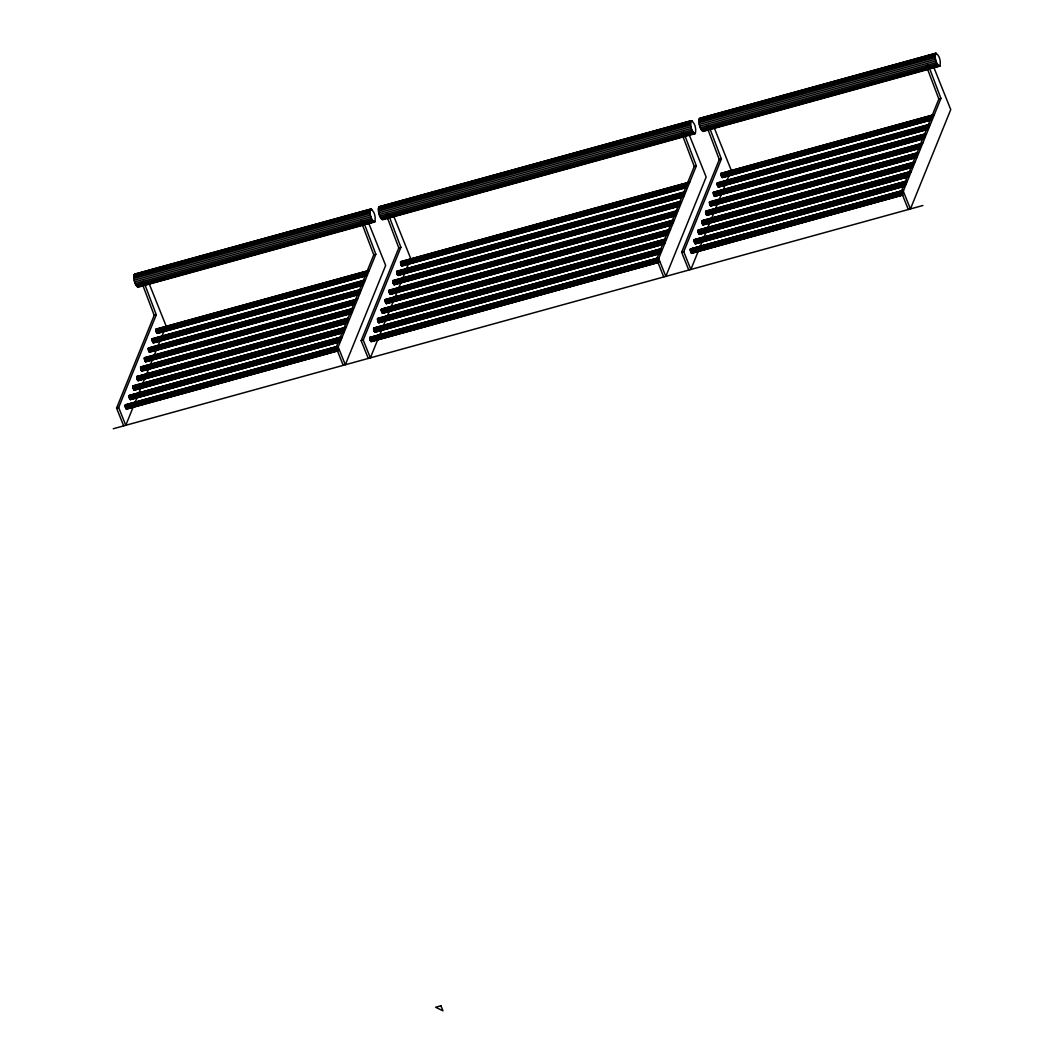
<?xml version="1.0" encoding="UTF-8"?>
<svg xmlns="http://www.w3.org/2000/svg" width="1064" height="1064" viewBox="0 0 1064 1064"><rect width="100%" height="100%" fill="white"/><g stroke="black" fill="none" stroke-linecap="round" stroke-linejoin="round"><path stroke-width="1.5" d="M126.922 408.19C126.43 410.771 124.435 405.783 125.379 404.799L336.623 346.558M130.766 398.721C129.728 402.205 127.893 392.257 130.274 396.539M138.799 286.628C134.796 287.307 132.84 277.731 134.423 274.246L370.671 209.103C374.621 210.898 376.111 218.014 374.661 222.017L366.176 224.318M342.276 332.859L134.397 390.182L133 387.855L133.066 385.873L345.906 327.207M134.397 390.182L134.569 388.746M138.44 380.22L137.19 379.502L136.91 376.403L137.735 377.135L142.536 375.818M142.283 370.764L141.033 370.046L140.754 366.947L353.421 308.307M146.127 361.308C144.824 363.329 143.374 355.509 145.422 358.209M149.958 351.838L148.721 351.12L148.428 348.021L359.672 289.794M153.815 341.956C153.282 345.135 150.716 337.527 152.883 338.911L239.227 315.104M157.658 332.5C157.166 335.08 155.171 330.093 156.115 329.108L368.955 270.429M374.661 222.017C370.724 220.221 369.235 213.119 370.671 209.103M371.509 341.172L370.259 340.453L369.979 337.355L658.736 257.754M375.366 331.276C374.834 334.455 372.267 326.848 374.422 328.231M383.612 218.253C380.5 222.456 376.909 209.754 379.023 206.802L691.174 120.737C695.125 122.533 696.601 129.648 695.164 133.652L390.501 217.601M662.792 244.481L378.997 322.738L377.747 320.982L377.667 318.429L666.25 238.855M378.997 322.738L379.21 321.82M383.04 312.364C382.601 315.25 380.087 308.946 381.883 309.052L670.466 229.478M386.884 302.894C386.392 305.488 384.397 300.5 385.341 299.503L672.501 220.341M390.688 292.933C390.634 297.641 387.363 287.958 390.023 290.778M394.491 284.713L393.121 283.144L393.028 280.59L680.189 201.415M398.362 274.007C398.322 278.715 395.05 269.032 397.697 271.852M402.245 265.481L400.995 264.763L400.716 261.664L689.472 182.064M695.164 133.652C691.214 131.856 689.738 124.741 691.174 120.737M691.999 252.793L690.749 252.075L690.47 248.976L903.309 190.31M695.843 243.337C694.779 245.212 693.023 238.549 694.912 239.865M704.102 129.888C701.003 134.077 697.399 121.389 699.514 118.437L935.761 53.293C939.712 55.089 941.201 62.204 939.751 66.207L931.266 68.508M907.366 177.05L699.487 234.359L698.09 232.045L698.157 230.063L910.997 171.384M699.487 234.359L699.7 233.455M703.543 223.985C702.799 227.403 700.484 218.479 702.825 221.325M707.387 214.529C706.895 217.123 704.9 212.122 705.844 211.138L917.088 152.91M711.231 205.059C710.686 208.251 708.132 200.644 710.286 202.027M714.981 196.348L713.611 194.765L713.518 192.212L924.762 133.984M718.825 186.878C717.242 187.676 716.351 181 718.2 183.487M722.735 177.103L721.485 176.385L721.206 173.286L934.046 114.619M939.751 66.207C935.815 64.412 934.325 57.296 935.761 53.293M123.677 425.879L116.561 408.097L154.2 315.37L141.525 281.827M133.213 406.953L125.765 425.294L118.649 407.512L156.288 314.798L143.613 281.255M135.075 402.378L136.937 397.79M138.799 393.201L141.286 387.083M142.523 384.038L145.01 377.919M146.872 373.331L148.734 368.743M149.971 365.697L152.458 359.579M153.695 356.52L156.794 348.886M158.044 345.827L160.518 339.709M161.768 336.65L163.63 332.074M361.082 221.285L373.757 254.841L336.104 347.556L343.233 365.338M368.53 222.669L385.66 265.415L345.321 364.766L338.192 346.984L375.845 254.256L363.17 220.714M368.277 358.435L361.148 340.653L398.801 247.925L386.126 214.383M377.813 339.509L370.365 357.85L363.236 340.081L400.889 247.353L388.214 213.811M379.675 334.934L382.149 328.816M383.399 325.757L385.261 321.182M387.123 316.593L389.597 310.475M390.847 307.416L393.321 301.312M395.183 296.723L397.045 292.135M398.907 287.546L400.769 282.971M402.631 278.382L405.118 272.264M406.355 269.205L408.842 263.101M681.572 132.92L694.26 166.463L656.608 259.19L663.737 276.959M689.02 134.303L706.164 177.05L665.825 276.387L658.696 258.605L696.348 165.891L683.66 132.348M688.767 270.057L681.652 252.274L719.291 159.56L706.616 126.018M698.303 251.144L690.855 269.485L683.74 251.703L721.379 158.988L708.704 125.446M699.553 248.085L702.652 240.451M703.889 237.392L706.376 231.274M707.613 228.215L709.475 223.64M711.337 219.051L713.824 212.933M715.686 208.358L717.548 203.769M719.41 199.181L721.272 194.592M723.134 190.017L725.608 183.899M726.858 180.84L729.332 174.722M926.172 65.476L938.847 99.019L901.195 191.746L908.324 209.528M933.62 66.859L950.751 109.605L910.412 208.943L903.283 191.174L940.935 98.447L928.26 64.904M134.423 274.246L371.19 209.01M379.023 206.802L691.68 120.644M699.514 118.437L936.28 53.2M134.051 274.778L370.299 209.635M378.638 207.334L690.789 121.269M699.141 118.969L935.389 53.825M137.15 274.06L165.891 266.146M169.083 265.269L185.043 260.866M188.235 259.975L258.472 240.61M261.664 239.733L277.624 235.33M280.816 234.452L351.053 215.088M354.246 214.21L371.802 209.369M384.955 205.738L400.968 201.322M404.16 200.444L474.597 181.026M477.803 180.135L559.438 157.632M562.643 156.754L578.643 152.338M581.848 151.447L597.862 147.031M601.054 146.154L692.305 120.99M705.432 117.373L794.835 92.728M798.027 91.85L887.416 67.205M890.608 66.314L935.296 53.998M133.825 275.709L370.073 210.579M378.425 208.278L690.576 122.2M698.915 119.9L935.163 54.756M133.785 276.986L370.033 211.856M378.385 209.555L690.536 123.477M698.875 121.176L935.123 56.033M133.931 278.515L370.179 213.385M378.518 211.084L690.669 125.007M699.021 122.706L935.269 57.562M134.237 280.204L370.485 215.061M378.837 212.76L690.975 126.683M699.327 124.382L935.575 59.252M134.689 281.907L370.937 216.777M379.289 214.476L691.44 128.398M699.779 126.097L936.027 60.954M135.274 283.543L371.522 218.399M379.861 216.098L692.012 130.034M700.365 127.733L936.613 62.59M135.926 284.979L372.174 219.836M380.513 217.535L692.664 131.47M701.016 129.17L937.264 64.026M136.618 286.123L372.866 220.98M381.205 218.679L693.356 132.614M701.708 130.313L937.956 65.17M137.283 286.908L373.531 221.764M381.883 219.463L694.034 133.386M702.373 131.085L938.621 65.955M146.779 284.434L362.279 225.009M367.067 223.693L375.047 221.485M391.392 216.976L682.742 136.657M687.544 135.328L695.537 133.12M703.889 130.819L708.677 129.502M711.869 128.624L928.965 68.761M932.157 67.883L940.137 65.675M137.908 287.253L363.489 225.103M382.495 219.809L387.815 218.399M702.998 131.444L928.579 69.293M154.2 315.37L156.288 314.798M373.757 254.841L375.845 254.256M398.801 247.925L400.889 247.353M694.26 166.463L696.348 165.891M719.291 159.56L721.379 158.988M938.847 99.019L940.935 98.447M155.996 329.281L369.168 270.549M400.583 261.837L689.671 182.183M721.086 173.472L934.259 114.739M155.916 329.587L367.785 271.253M400.516 262.156L688.302 182.875M721.006 173.778L933.673 115.138M155.903 330.013L366.974 271.825M400.503 262.582L688.528 183.261M720.993 174.203L932.064 116.003M155.956 330.532L367.027 272.331M400.543 263.087L687.53 183.952M721.046 174.722L932.117 116.521M156.049 331.09L367.12 272.889M400.649 263.646L687.637 184.511M721.139 175.281L932.21 117.08M156.209 331.662L367.279 273.461M400.796 264.218L687.796 185.083M721.299 175.853L930.774 118.091M156.395 332.207L365.87 274.445M400.995 264.763L686.386 186.067M721.485 176.385L930.96 118.636M156.621 332.686L366.083 274.924M401.208 265.242L686.613 186.546M721.711 176.863L931.173 119.115M164.055 330.731L168.857 329.414M183.247 325.438L188.035 324.121M199.234 321.035L204.035 319.705M210.433 317.95L223.214 314.412M229.611 312.656L234.413 311.326M237.605 310.449L242.406 309.132M248.803 307.363L253.604 306.046M256.796 305.155L261.598 303.839M264.79 302.961L272.783 300.753M283.982 297.667L291.975 295.46M303.173 292.374L307.962 291.044M311.167 290.166L315.968 288.849M322.352 287.081L327.153 285.764M330.359 284.873L335.147 283.556M341.544 281.787L346.345 280.47M349.537 279.593L354.339 278.263M415.013 261.531L419.788 260.215M422.98 259.337L427.768 258.02M434.139 256.264L438.927 254.948M442.119 254.057L446.893 252.74M450.085 251.862L458.052 249.668M469.224 246.582L477.191 244.388M488.349 241.315L493.137 239.999M496.329 239.121L501.104 237.791M507.488 236.035L512.263 234.718M515.455 233.841L520.243 232.524M523.435 231.646L531.402 229.438M534.594 228.56L539.368 227.244M542.56 226.366L550.527 224.172M561.699 221.086L566.474 219.769M569.666 218.891L574.454 217.575M580.824 215.819L585.612 214.502M588.804 213.611L593.579 212.295M599.963 210.539L604.738 209.222M607.93 208.345L612.718 207.028M615.896 206.15L623.876 203.942M635.035 200.87L647.79 197.345M654.174 195.59L658.948 194.273M662.141 193.395L666.928 192.079M673.299 190.323L678.087 188.993M727.55 175.361L740.345 171.836M746.742 170.067L751.53 168.75M754.735 167.859L759.523 166.543M765.92 164.774L770.722 163.457M773.914 162.579L778.715 161.249M781.92 160.371L789.914 158.164M793.106 157.286L797.907 155.956M801.099 155.078L809.092 152.87M820.291 149.785L825.092 148.468M839.483 144.491L844.271 143.175M847.476 142.297L852.277 140.967M858.661 139.211L863.463 137.881M866.668 137.003L871.456 135.673M877.853 133.918L882.654 132.588M893.84 129.502L901.846 127.308M913.032 124.222L917.833 122.892M156.847 333.059L366.322 275.31M401.434 265.628L686.839 186.932M721.937 177.249L930.614 119.793M157.073 333.325L366.548 275.563M401.66 265.88L687.065 187.184M722.163 177.515L930.029 120.192M157.273 333.444L365.444 275.922M401.873 266L685.841 187.716M722.363 177.635L930.534 120.099M152.152 338.738L365.112 279.899M396.739 271.307L685.455 191.547M717.242 182.928L930.029 124.116M152.072 339.057L364.739 280.417M396.673 271.613L685.256 192.039M717.163 183.247L929.83 124.608M242.419 314.226L363.941 280.71M397.471 271.466L590.387 218.28M593.579 217.402L663.737 198.05M666.928 197.173L684.458 192.331M719.57 182.662L756.344 172.514M759.536 171.637L927.436 125.339M152.059 339.483L364.726 280.843M396.659 272.038L685.243 192.464M717.149 183.673L928.22 125.472M154.706 338.857L159.507 337.527M173.898 333.564L178.685 332.234M193.076 328.271L197.877 326.941M228.255 318.575L233.056 317.245M247.447 313.282L252.248 311.952M258.645 310.196L263.433 308.866M266.638 307.988L271.44 306.671M285.83 302.695L290.618 301.378M305.009 297.401L309.81 296.085M321.009 292.999L325.797 291.669M340.187 287.706L344.989 286.389M351.386 284.62L356.187 283.303M424.802 264.377L429.59 263.061M432.782 262.183L437.557 260.866M443.941 259.097L448.715 257.781M451.907 256.903L456.695 255.586M471.046 251.623L475.821 250.306M486.993 247.234L491.768 245.917M506.118 241.954L510.906 240.637M517.277 238.881L522.065 237.565M525.257 236.687L530.032 235.357M544.382 231.407L549.17 230.09M563.521 226.127L568.296 224.81M579.468 221.738L584.242 220.421M598.593 216.458L603.381 215.141M617.732 211.177L622.507 209.861M636.857 205.911L641.645 204.594M652.804 201.508L657.592 200.192M671.943 196.242L676.717 194.912M745.385 175.986L750.173 174.669M764.564 170.692L769.365 169.375M775.762 167.607L780.564 166.29M783.756 165.399L788.557 164.082M802.948 160.119L807.749 158.789M822.139 154.825L826.928 153.495M838.126 150.41L842.914 149.093M868.503 142.031L873.305 140.714M887.695 136.751L892.496 135.421M152.112 339.988L363.183 281.787M396.699 272.544L683.7 193.422M717.202 184.178L928.274 125.978M152.219 340.547L363.276 282.346M396.806 273.102L683.793 193.981M717.309 184.737L928.367 126.536M152.365 341.118L363.436 282.918M396.965 273.674L683.952 194.552M717.455 185.309L928.526 127.108M152.551 341.664L362.026 283.902M397.151 274.219L684.139 195.084M717.641 185.854L928.712 127.653M152.777 342.143L362.239 284.381M397.364 274.698L684.365 195.563M717.868 186.333L927.343 128.571M153.003 342.528L362.478 284.766M397.603 275.084L682.995 196.388M718.094 186.719L927.569 128.957M153.229 342.781L362.704 285.032M397.83 275.337L683.221 196.654M718.32 186.971L927.795 129.21M153.429 342.901L363.077 285.112M398.029 275.456L681.997 197.173M718.519 187.091L927.994 129.329M148.308 348.207L359.885 289.913M392.895 280.763L680.401 201.535M713.399 192.398L924.975 134.104M148.229 348.513L360.909 289.873M392.829 281.069L680.614 201.801M713.319 192.704L925.201 134.357M148.215 348.939L360.896 290.299M392.816 281.495L679.803 202.373M713.306 193.129L924.377 134.929M148.268 349.444L359.339 291.257M392.855 282.013L679.856 202.878M713.359 193.635L924.43 135.447M148.375 350.016L359.446 291.815M392.962 282.572L679.949 203.437M713.465 194.193L924.536 136.006M148.521 350.575L359.592 292.387M393.121 283.144L680.109 204.009M713.611 194.765L924.683 136.578M148.721 351.12L359.778 292.933M393.308 283.689L678.699 204.993M713.811 195.31L924.869 137.11M148.933 351.599L358.408 293.85M393.534 284.168L678.925 205.472M714.024 195.789L923.499 138.041M159.573 348.766L164.361 347.449M167.567 346.571L172.368 345.241M178.765 343.486L183.553 342.156M186.759 341.278L191.547 339.948M197.944 338.192L202.745 336.862M205.937 335.985L210.738 334.668M217.136 332.899L221.937 331.582M233.122 328.483L241.116 326.289M252.314 323.203L257.116 321.873M271.506 317.91L276.294 316.58M279.5 315.702L284.288 314.385M290.685 312.617L295.486 311.3M309.877 307.323L314.678 306.006M317.87 305.129L325.863 302.921M337.062 299.835L349.857 296.311M394.571 283.968L399.359 282.652M402.538 281.774L407.326 280.457M410.518 279.579L418.484 277.385M429.643 274.299L442.398 270.788M448.782 269.032L453.57 267.702M456.749 266.825L461.537 265.508M464.729 264.63L472.695 262.436M475.887 261.558L480.662 260.241M495.013 256.278L499.801 254.961M510.959 251.889L515.747 250.559M530.098 246.609L534.873 245.292M538.065 244.414L542.853 243.084M549.224 241.328L554.012 240.012M568.362 236.062L573.137 234.732M584.309 231.659L589.084 230.343M603.434 226.379L608.222 225.063M622.573 221.113L627.348 219.796M630.54 218.905L635.328 217.588M641.698 215.832L646.486 214.516M657.645 211.443L665.612 209.236M715.061 195.603L719.863 194.286M723.068 193.395L727.856 192.079M734.253 190.31L739.054 188.993M750.24 185.907L758.246 183.7M769.432 180.614L774.233 179.297M788.624 175.321L793.425 174.004M807.815 170.027L812.603 168.71M826.994 164.747L831.795 163.417M834.987 162.539L842.994 160.332M854.179 157.246L866.974 153.721M873.371 151.953L878.172 150.636M881.364 149.758L886.166 148.428M892.563 146.659L897.351 145.342M900.556 144.465L905.344 143.135M911.742 141.379L916.543 140.049M149.16 351.984L358.635 294.223M393.76 284.54L677.555 206.296M714.25 196.175L923.725 138.413M151.567 351.399L357.837 294.529M394.558 284.394L678.353 206.15M715.048 196.029L922.927 138.719M149.386 352.251L357.757 294.834M393.986 284.806L678.287 206.456M714.476 196.428L922.847 139.025M144.465 357.664L357.637 298.931M389.065 290.219L677.941 210.446M709.555 201.854L922.727 143.121M144.398 357.983L355.469 299.782M388.985 290.538L677.568 210.965M709.489 202.16L922.156 143.52M144.385 358.408L355.456 300.208M388.972 290.964L675.959 211.829M709.475 202.586L922.142 143.946M158.217 354.684L166.21 352.477M177.409 349.391L182.197 348.074M188.594 346.305L193.395 344.989M207.786 341.025L212.587 339.695M226.978 335.732L231.766 334.402M281.335 320.743L286.136 319.413M300.527 315.449L305.328 314.119M319.719 310.156L324.507 308.839M338.911 304.863L343.699 303.546M393.201 289.9L397.989 288.57M412.34 284.62L417.128 283.303M447.412 274.951L452.2 273.634M466.551 269.671L471.325 268.354M485.676 264.391L490.464 263.074M539.887 249.455L544.675 248.125M559.026 244.175L563.8 242.858M578.151 238.895L582.939 237.578M632.362 223.945L637.15 222.629M651.501 218.679L656.275 217.362M724.903 198.436L729.705 197.106M744.095 193.143L748.896 191.826M798.466 178.154L803.254 176.837M817.644 172.86L822.445 171.543M836.836 167.567L841.637 166.25M856.028 162.287L860.816 160.957M891.206 152.578L895.994 151.261M910.385 147.298L915.186 145.968M144.425 358.914L355.496 300.713M389.025 291.47L676.012 212.335M709.515 203.104L920.586 144.904M144.531 359.472L355.602 301.272M389.118 292.028L676.119 212.893M709.621 203.663L920.692 145.462M144.677 360.044L354.152 302.282M389.278 292.6L676.265 213.465M709.768 204.235L920.839 146.034M144.877 360.59L354.339 302.828M389.464 293.145L676.451 214.01M709.967 204.78L919.429 147.018M145.09 361.068L354.565 303.307M389.69 293.624L675.081 214.928M710.18 205.259L919.655 147.497M145.316 361.441L354.791 303.692M389.916 294.01L675.308 215.314M710.406 205.631L919.881 147.883M145.542 361.707L355.017 303.945M390.142 294.262L675.534 215.566M710.632 205.897L920.107 148.135M145.755 361.827L355.216 304.065M390.342 294.382L675.746 215.686M710.845 206.017L920.307 148.255M140.621 367.12L353.288 308.48M385.221 299.689L672.714 220.461M705.711 211.31L918.378 152.671M140.554 367.439L353.221 308.799M385.141 299.995L673.725 220.421M705.645 211.63L918.312 152.99M140.541 367.865L353.208 309.225M385.128 300.42L673.712 220.847M705.631 212.055L918.299 153.416M140.581 368.37L351.652 310.169M385.181 300.926L672.169 221.804M705.671 212.561L916.742 154.36M140.687 368.929L351.758 310.728M385.288 301.484L672.275 222.363M705.778 213.119L916.849 154.918M140.834 369.501L351.905 311.3M385.434 302.056L672.421 222.935M705.924 213.691L916.995 155.49M141.033 370.046L352.104 311.845M385.62 302.602L672.621 223.48M706.124 214.236L917.195 156.036M141.246 370.525L350.721 312.763M385.846 303.08L671.238 224.398M706.336 214.715L917.407 156.514M147.085 369.022L151.886 367.692M155.091 366.814L163.085 364.606M166.277 363.728L171.078 362.398M174.27 361.521L182.263 359.313M193.462 356.227L206.256 352.703M212.654 350.934L217.442 349.617M220.647 348.739L225.448 347.409M231.832 345.654L236.634 344.324M239.839 343.446L244.627 342.116M247.832 341.238L255.826 339.03M259.018 338.153L263.819 336.836M267.011 335.945L275.017 333.75M286.203 330.665L291.004 329.335M305.395 325.371L310.196 324.041M313.388 323.163L318.189 321.847M324.587 320.078L329.375 318.748M332.58 317.87L337.368 316.553M343.765 314.784L348.566 313.468M398.042 299.822L402.83 298.505M406.022 297.627L410.797 296.297M417.181 294.542L421.969 293.225M425.148 292.347L429.936 291.031M436.32 289.275L441.094 287.945M452.253 284.873L460.233 282.678M471.392 279.593L476.18 278.276M479.359 277.398L484.147 276.081M490.517 274.326L495.305 273.009M498.497 272.118L503.272 270.801M509.656 269.046L514.444 267.729M517.623 266.851L522.411 265.535M525.603 264.657L533.569 262.449M544.728 259.377L549.516 258.06M552.708 257.182L557.483 255.852M563.867 254.097L568.642 252.78M571.834 251.902L576.622 250.585M582.992 248.83L587.78 247.5M590.972 246.622L595.747 245.305M598.939 244.427L606.919 242.233M618.078 239.147L626.044 236.953M637.203 233.881L641.991 232.564M645.183 231.673L649.958 230.356M656.342 228.6L661.116 227.284M664.308 226.406L669.096 225.089M710.579 213.651L723.374 210.113M729.771 208.358L734.572 207.028M737.764 206.15L742.566 204.833M748.963 203.064L753.751 201.748M756.956 200.857L761.744 199.54M768.141 197.771L772.943 196.454M776.135 195.563L780.936 194.247M784.141 193.369L792.135 191.161M803.32 188.075L811.313 185.868M822.512 182.782L827.313 181.465M830.505 180.574L835.307 179.257M841.704 177.488L846.492 176.172M849.697 175.294L854.498 173.964M860.896 172.195L865.684 170.878M880.074 166.915L884.876 165.585M896.061 162.499L900.862 161.183M141.472 370.91L350.947 313.149M386.072 303.466L671.464 224.77M706.576 215.101L916.038 157.339M143.879 370.325L350.149 313.454M386.87 303.32L670.679 225.076M707.374 214.955L913.644 158.084M141.698 371.163L351.386 313.534M386.298 303.719L670.599 225.382M706.789 215.354L916.264 157.592M136.777 376.589L348.154 318.176M381.377 309.145L670.254 229.372M701.868 220.78L914.841 161.928M137.283 376.496L348.354 318.296M702.373 220.687L913.444 162.486M136.711 376.895L347.782 318.695M381.298 309.451L669.894 229.891M701.801 221.086L913.67 162.739M136.697 377.321L347.768 319.12M381.284 309.877L668.285 230.755M701.788 221.512L912.859 163.311M156.927 371.841L161.728 370.525M176.119 366.561L180.907 365.231M195.31 361.268L200.099 359.938M211.297 356.852L216.085 355.536M230.489 351.559L235.277 350.242M241.674 348.473L246.476 347.157M249.668 346.279L254.469 344.949M268.86 340.985L273.661 339.655M288.051 335.692L292.839 334.375M334.415 322.911L339.217 321.581M407.844 302.655L412.633 301.338M426.983 297.388L431.758 296.071M473.214 284.633L478.002 283.317M489.161 280.244L493.935 278.928M500.319 277.159L505.107 275.842M508.286 274.964L513.074 273.648M527.425 269.684L532.213 268.367M546.55 264.417L551.338 263.101M562.497 260.015L567.285 258.698M581.636 254.748L586.41 253.418M592.794 251.663L597.582 250.346M600.761 249.468L605.549 248.151M619.9 244.188L624.688 242.871M654.972 234.519L659.76 233.202M712.428 218.679L717.216 217.362M728.414 214.276L733.216 212.946M747.606 208.983L752.394 207.653M758.792 205.897L763.593 204.567M766.785 203.69L771.586 202.373M785.977 198.396L790.778 197.079M805.169 193.103L809.97 191.786M851.533 180.321L856.334 179.005M870.724 175.028L875.526 173.711M889.916 169.735L894.718 168.418M136.737 377.84L347.808 319.639M381.338 310.395L668.325 231.26M701.828 222.017L912.899 163.829M136.844 378.398L347.915 320.197M381.444 310.954L668.431 231.819M701.934 222.576L913.005 164.388M137.003 378.97L348.061 320.769M381.59 311.526L666.982 232.83M702.094 223.147L913.151 164.96M137.19 379.502L346.664 321.754M381.79 312.071L667.181 233.375M702.28 223.693L911.755 165.944M137.402 379.981L346.877 322.232M382.003 312.55L667.394 233.854M702.493 224.172L911.968 166.423M137.642 380.367L347.103 322.618M382.229 312.922L667.633 234.24M702.732 224.557L912.194 166.795M137.868 380.633L346.239 323.217M382.455 313.188L666.756 234.838M702.958 224.81L912.42 167.061M138.067 380.752L346.106 323.403M382.668 313.308L666.636 235.024M703.158 224.93L911.196 167.593M132.934 386.046L345.614 327.406M377.534 318.602L666.117 239.041M698.037 230.236L910.704 171.597M132.867 386.365L345.534 327.725M377.467 318.921L666.051 239.347M697.957 230.542L910.624 171.916M132.854 386.791L343.925 328.59M377.454 319.346L664.441 240.211M697.944 230.968L910.611 172.341M132.907 387.296L343.965 329.095M377.494 319.852L664.481 240.717M697.997 231.487L909.055 173.286M133 387.855L344.071 329.654M377.6 320.41L664.588 241.275M698.09 232.045L909.161 173.844M133.16 388.427L342.621 330.665M377.747 320.982L664.734 241.847M698.25 232.617L909.321 174.416M133.346 388.972L342.821 331.21M377.946 321.528L664.933 242.393M698.436 233.162L907.911 175.4M133.572 389.451L343.034 331.689M378.159 322.006L665.146 242.871M698.662 233.641L908.124 175.879M142.603 387.057L147.404 385.74M161.795 381.763L166.596 380.447M169.788 379.555L174.589 378.239M180.986 376.47L185.774 375.153M188.98 374.275L193.768 372.945M200.165 371.19L204.966 369.86M216.165 366.774L224.158 364.566M235.344 361.481L240.145 360.164M254.535 356.201L259.337 354.871M265.734 353.102L270.522 351.785M273.727 350.907L278.515 349.577M281.721 348.699L289.714 346.492M292.906 345.614L297.707 344.284M300.913 343.406L308.906 341.198M320.091 338.113L332.886 334.588M385.58 320.065L390.368 318.748M393.547 317.857L401.527 315.662M412.686 312.59L425.44 309.065M431.824 307.31L436.599 305.993M439.791 305.115L444.579 303.799M450.95 302.043L455.738 300.713M458.93 299.835L463.704 298.519M466.897 297.641L474.863 295.446M478.055 294.568L482.843 293.238M486.022 292.361L498.777 288.849M505.161 287.094L517.915 283.569M524.299 281.814L529.074 280.497M532.266 279.619L537.054 278.303M551.405 274.339L556.179 273.022M567.338 269.95L572.126 268.62M586.477 264.67L591.252 263.353M605.602 259.39L610.39 258.073M613.582 257.195L618.357 255.879M624.741 254.123L629.529 252.793M643.866 248.843L648.654 247.526M706.097 231.686L710.898 230.369M717.296 228.6L722.084 227.27M736.474 223.307L741.276 221.99M752.474 218.905L757.262 217.575M771.653 213.611L776.454 212.281M782.851 210.526L787.653 209.196M790.845 208.318L795.646 207.001M798.838 206.11L806.831 203.916M810.036 203.025L814.825 201.708M818.03 200.817L826.023 198.622M837.222 195.537L845.215 193.329M856.4 190.243L861.202 188.913M864.394 188.035L869.195 186.719M875.592 184.95L880.394 183.633M883.586 182.742L888.387 181.425M894.784 179.656L899.572 178.34M902.777 177.462L907.565 176.132M133.798 389.836L343.26 332.074M378.385 322.392L663.79 243.696M698.888 234.013L908.35 176.265M134.596 389.69L342.462 332.367M379.196 322.246L662.992 243.988M699.686 233.881L907.552 176.558M134.024 390.089L343.699 332.447M378.611 322.645L664.016 243.962M699.115 234.28L908.789 176.637M129.103 395.515L341.77 336.876M373.69 328.071L660.983 248.723M694.194 239.693L905.557 181.292M129.609 395.422L340.666 337.222M374.196 327.978L661.183 248.843M694.699 239.613L905.757 181.412M129.023 395.821L341.69 337.182M373.624 328.377L661.409 249.109M694.114 240.012L906.781 181.372M129.01 396.247L341.677 337.607M373.61 328.803L660.598 249.668M694.1 240.437L906.767 181.798M129.063 396.752L341.73 338.113M373.65 329.321L660.638 250.186M694.154 240.943L905.225 182.742M129.156 397.311L340.227 339.123M373.757 329.88L660.744 250.745M694.247 241.501L905.318 183.301M129.316 397.883L340.387 339.695M373.903 330.452L660.904 251.317M694.406 242.073L905.477 183.873M129.502 398.428L340.573 340.227M374.102 330.984L659.494 252.301M694.593 242.619L905.664 184.418M129.728 398.907L339.19 341.158M374.315 331.463L659.72 252.78M694.819 243.097L904.28 185.335M129.954 399.293L339.429 341.531M374.541 331.848L659.946 253.152M695.045 243.483L904.52 185.721M130.18 399.545L339.655 341.797M374.767 332.114L660.172 253.418M695.271 243.736L903.642 186.333M130.38 399.665L338.432 342.315M374.98 332.221L658.948 253.95M695.47 243.856L903.522 186.506M125.259 404.972L336.836 346.678M369.846 337.527L658.43 257.954M690.35 249.162L903.522 190.429M125.18 405.278L336.251 347.09M369.78 337.847L658.363 258.273M690.27 249.468L901.341 191.267M127.587 404.692L337.049 346.944M369.979 337.355L375.366 336.384M378.558 335.493L657.565 258.565M902.139 191.134L690.47 248.976M116.561 408.097L118.649 407.512M125.166 405.703L338.192 346.984M361.148 340.653L363.236 340.081M369.767 338.272L658.696 258.605M681.652 252.274L683.74 251.703M690.257 249.894L903.283 191.174M125.22 406.222L336.291 348.021M369.807 338.778L656.807 259.643M690.31 250.412L901.381 192.212M125.326 406.781L336.384 348.58M369.913 339.336L656.9 260.201M690.416 250.971L903.083 192.331M125.472 407.352L338.139 348.713M370.073 339.908L658.656 260.334M690.563 251.543L903.23 192.903M125.658 407.898L338.339 349.258M370.259 340.453L658.842 260.88M690.749 252.075L903.429 193.435M125.885 408.377L338.552 349.737M370.472 340.932L657.472 261.797M690.975 252.554L902.046 194.366M130.127 407.299L134.915 405.983M138.12 405.091L146.114 402.897M149.306 402.006L154.107 400.689M157.312 399.811L165.306 397.603M176.491 394.518L189.286 390.993M195.683 389.224L200.484 387.908M203.676 387.017L208.478 385.7M214.875 383.931L219.663 382.614M222.868 381.737L227.669 380.407M234.053 378.638L238.855 377.321M242.06 376.443L246.848 375.113M250.053 374.235L258.047 372.028M269.232 368.942L274.033 367.625M288.424 363.649L293.225 362.332M296.417 361.454L301.218 360.124M307.616 358.368L312.417 357.038M315.609 356.161L320.41 354.831M326.808 353.075L331.596 351.745M381.085 338.099L385.873 336.783M400.224 332.833L404.998 331.516M408.19 330.625L412.978 329.308M419.349 327.552L424.137 326.236M435.296 323.163L443.262 320.956M454.434 317.883L459.209 316.567M473.56 312.603L478.348 311.287M481.54 310.409L486.315 309.092M492.699 307.336L497.473 306.006M500.665 305.129L505.453 303.812M508.632 302.934L516.612 300.74M527.771 297.654L535.737 295.46M546.909 292.387L551.684 291.07M554.876 290.179L559.664 288.863M566.035 287.107L570.823 285.79M574.001 284.913L578.789 283.596M581.981 282.718L589.948 280.51M601.107 277.438L609.087 275.243M620.246 272.158L625.034 270.841M628.212 269.963L633 268.647M639.384 266.891L644.159 265.561M647.351 264.683L652.139 263.367M693.622 251.929L701.615 249.721M712.8 246.635L717.601 245.319M720.794 244.441L725.595 243.111M731.992 241.355L736.793 240.025M739.985 239.147L744.787 237.817M751.184 236.062L755.972 234.732M759.177 233.854L763.979 232.537M767.171 231.646L775.164 229.452M786.363 226.353L794.356 224.158M805.541 221.073L810.342 219.743M824.733 215.779L829.534 214.449M832.726 213.571L837.528 212.255M843.925 210.486L848.726 209.169M863.117 205.192L867.905 203.876M879.103 200.79L883.905 199.46M896.686 195.936L899.891 195.058M126.111 408.749L337.182 350.561M370.711 341.305L657.698 262.183M691.201 252.939L902.272 194.739M126.909 408.603L337.98 350.415M373.105 340.733L656.9 262.476M693.608 252.354L901.474 195.045M126.337 409.015L337.913 350.721M370.937 341.571L658.43 262.343M691.427 253.205L902.498 195.005M126.536 409.135L337.78 350.907M371.137 341.69L659.893 262.09M691.627 253.312L902.871 195.084M113.25 428.752L922.927 205.498M721.206 173.286L722.044 174.017M713.518 192.212L714.569 193.422M400.716 261.664L401.54 262.396M393.028 280.59L393.866 281.308M156.115 329.108L156.953 329.827M140.754 366.947L141.579 367.678M133.066 385.873L133.904 386.604M714.676 128.93L731.194 170.147M393.574 215.766L410.704 258.512M148.973 283.21L166.104 325.956M440.935 1005.786L435.628 1007.249L442.943 1010.8L440.935 1005.786"/></g></svg>
